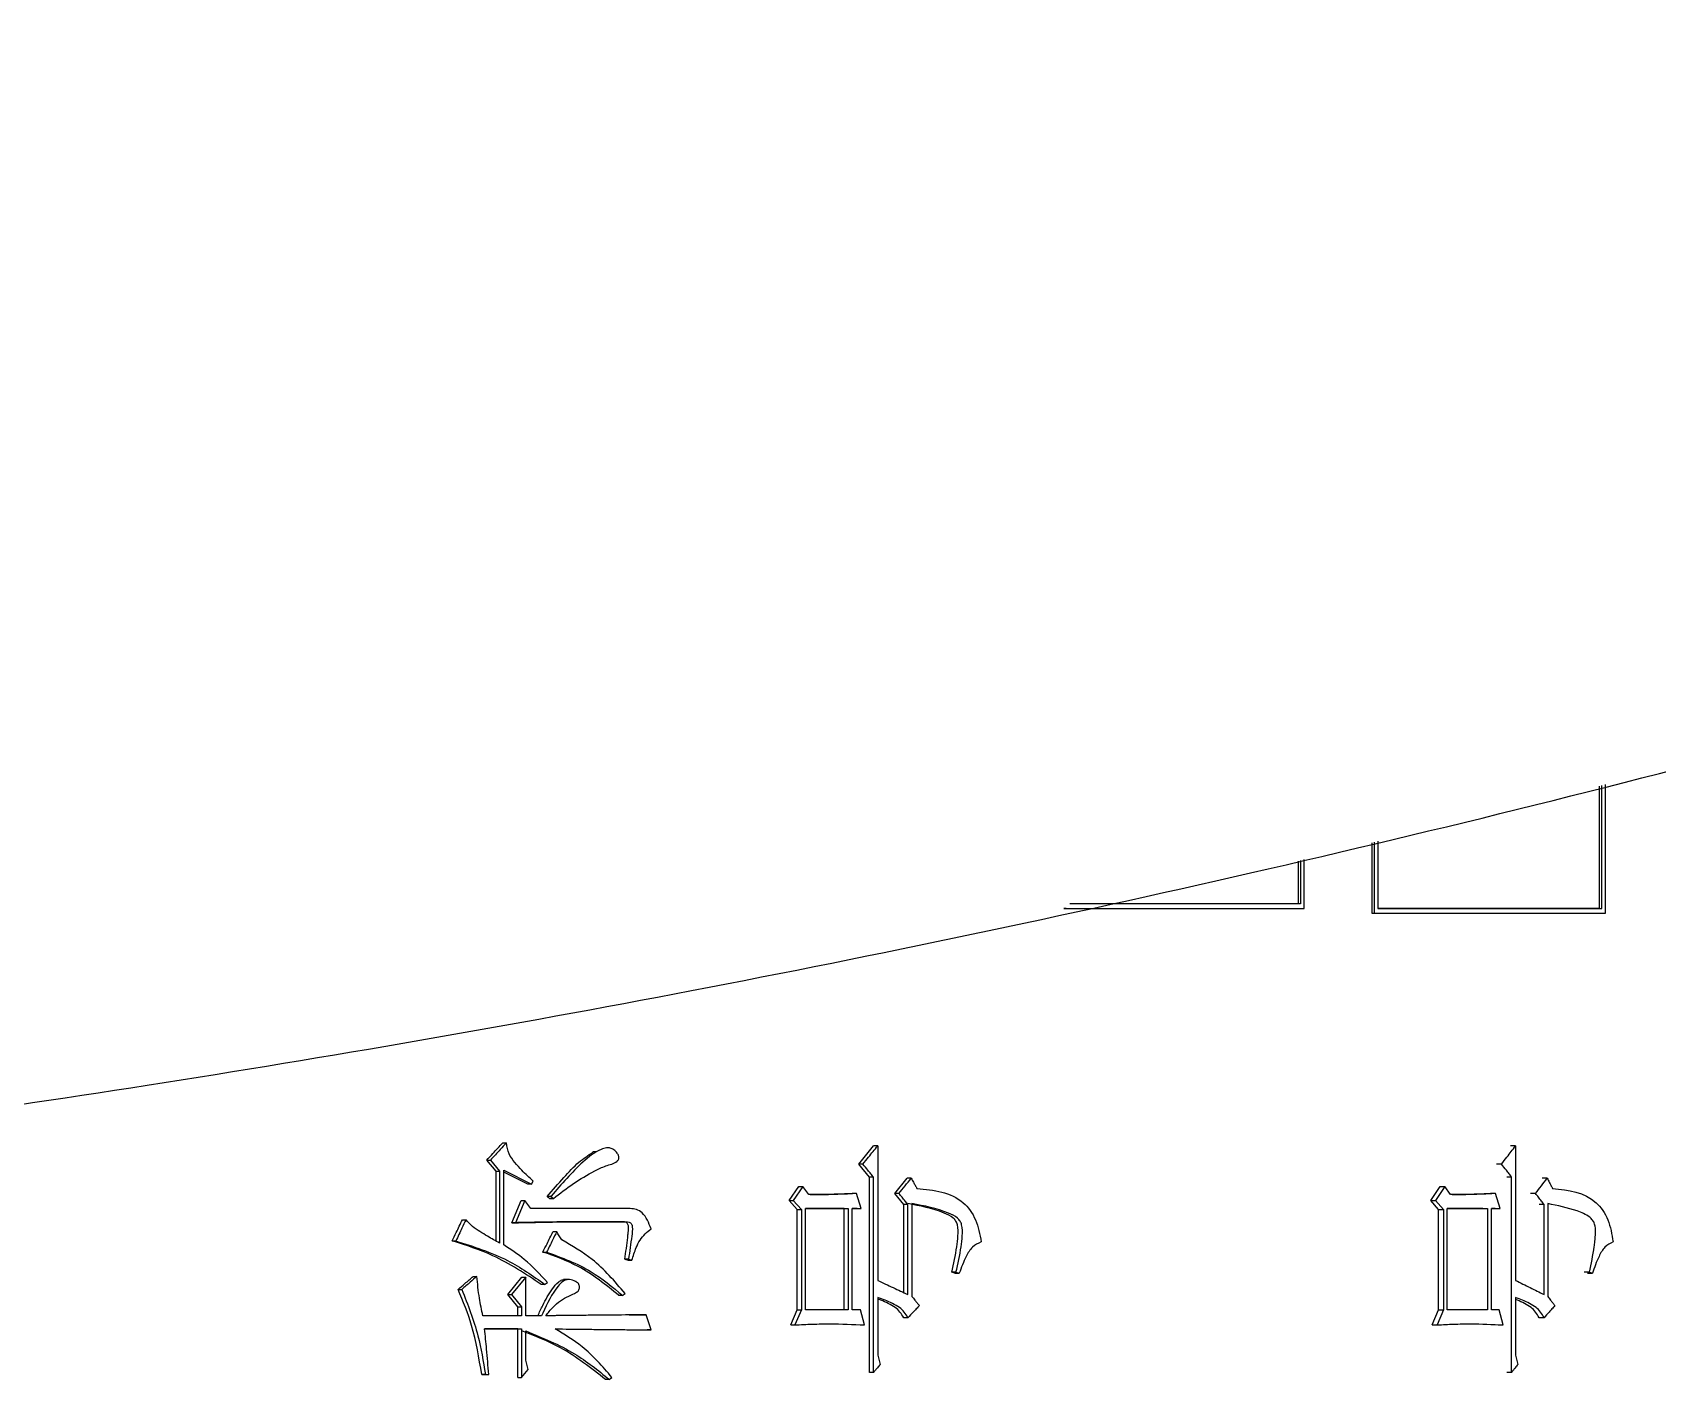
# Model space of a CAD drawing. Header units: millimetres. Extents: x 2451 to 4400, y 944 to 2322.
# Drawn here: x 3296.65 to 3314.04, y 1154.64 to 1169.05 of the extents above; entities that cross this region are included whole.
import ezdxf

# ---------------------------------------------------------------- set-up
doc = ezdxf.new("R2010")
doc.units = ezdxf.units.MM

msp = doc.modelspace()

# ---------------------------------------------------------------- linework, layer by layer
at = {"color": 7, "linetype": 'Continuous', "lineweight": 25}
for p, q in [((3313.419, 1160.99), (3313.419, 1159.682)), ((3313.447, 1159.682), (3313.447, 1160.997)), ((3313.484, 1159.632), (3313.484, 1161.006)), ((3310.984, 1160.384), (3310.984, 1159.632)), ((3311.009, 1160.391), (3311.009, 1159.632)), ((3311.048, 1160.401), (3311.048, 1159.682)), ((3310.195, 1160.188), (3310.195, 1159.732)), ((3310.221, 1160.195), (3310.221, 1159.732)), ((3310.26, 1159.682), (3310.26, 1160.204)), ((3307.687, 1159.682), (3310.234, 1159.682)), ((3307.711, 1159.682), (3307.687, 1159.682)), ((3310.221, 1159.732), (3310.195, 1159.732)), ((3310.234, 1159.682), (3310.26, 1159.682)), ((3313.419, 1159.682), (3313.447, 1159.682)), ((3310.984, 1159.632), (3311.422, 1159.632)), ((3310.984, 1159.632), (3311.009, 1159.632)), ((3311.625, 1159.632), (3313.457, 1159.632)), ((3313.457, 1159.632), (3313.484, 1159.632)), ((3301.68, 1157.173), (3301.719, 1157.173)), ((3302.684, 1157.077), (3302.643, 1157.077)), ((3305.492, 1156.946), (3305.649, 1157.141)), ((3305.694, 1157.141), (3305.649, 1157.141)), ((3305.694, 1157.141), (3305.694, 1155.702)), ((3312.523, 1157.141), (3312.469, 1157.141)), ((3312.523, 1157.141), (3312.523, 1155.702)), ((3301.509, 1156.989), (3301.548, 1156.989)), ((3301.608, 1156.87), (3301.509, 1156.989)), ((3301.548, 1156.989), (3301.647, 1156.87)), ((3301.692, 1156.881), (3301.989, 1156.73)), ((3301.692, 1156.081), (3301.692, 1156.881)), ((3305.536, 1156.946), (3305.492, 1156.946)), ((3305.606, 1156.806), (3305.492, 1156.946)), ((3312.374, 1156.946), (3312.32, 1156.946)), ((3301.608, 1156.87), (3301.647, 1156.87)), ((3301.608, 1156.124), (3301.608, 1156.87)), ((3301.647, 1156.87), (3301.647, 1156.102)), ((3301.949, 1156.73), (3301.692, 1156.861)), ((3301.989, 1156.73), (3301.949, 1156.73)), ((3301.989, 1156.73), (3302.007, 1156.762)), ((3304.745, 1156.557), (3304.851, 1156.708)), ((3304.894, 1156.708), (3304.789, 1156.557)), ((3304.851, 1156.708), (3304.894, 1156.708)), ((3304.956, 1156.622), (3304.894, 1156.708)), ((3305.65, 1156.806), (3305.606, 1156.806)), ((3305.606, 1154.718), (3305.606, 1156.806)), ((3305.65, 1154.718), (3305.65, 1156.806)), ((3305.877, 1156.632), (3306.008, 1156.795)), ((3306.053, 1156.795), (3306.008, 1156.795)), ((3311.615, 1156.557), (3311.715, 1156.708)), ((3311.767, 1156.708), (3311.667, 1156.557)), ((3311.715, 1156.708), (3311.767, 1156.708)), ((3311.825, 1156.622), (3311.767, 1156.708)), ((3312.481, 1156.806), (3312.428, 1156.806)), ((3312.481, 1154.718), (3312.481, 1156.806)), ((3312.861, 1156.795), (3312.807, 1156.795)), ((3301.778, 1156.319), (3301.877, 1156.557)), ((3301.917, 1156.557), (3301.818, 1156.319)), ((3301.877, 1156.557), (3301.917, 1156.557)), ((3301.98, 1156.47), (3301.917, 1156.557)), ((3302.195, 1156.6), (3302.155, 1156.6)), ((3302.182, 1156.578), (3302.222, 1156.578)), ((3304.745, 1156.557), (3304.789, 1156.557)), ((3304.833, 1156.459), (3304.745, 1156.557)), ((3304.789, 1156.557), (3304.877, 1156.459)), ((3305.466, 1156.632), (3305.422, 1156.632)), ((3305.519, 1156.47), (3305.466, 1156.632)), ((3305.922, 1156.632), (3305.877, 1156.632)), ((3305.973, 1156.513), (3305.877, 1156.632)), ((3306.061, 1156.524), (3306.061, 1155.529)), ((3311.615, 1156.557), (3311.667, 1156.557)), ((3311.698, 1156.459), (3311.615, 1156.557)), ((3311.667, 1156.557), (3311.751, 1156.459)), ((3312.307, 1156.632), (3312.254, 1156.632)), ((3312.357, 1156.47), (3312.307, 1156.632)), ((3312.737, 1156.632), (3312.684, 1156.632)), ((3312.869, 1156.524), (3312.869, 1155.529)), ((3303.045, 1156.47), (3301.98, 1156.47)), ((3304.833, 1156.459), (3304.877, 1156.459)), ((3304.833, 1155.388), (3304.833, 1156.459)), ((3304.877, 1156.459), (3304.877, 1155.388)), ((3304.921, 1155.388), (3304.921, 1156.47)), ((3304.921, 1156.47), (3305.378, 1156.47)), ((3305.334, 1156.47), (3304.921, 1156.47)), ((3305.334, 1156.47), (3305.378, 1156.47)), ((3305.334, 1155.388), (3305.334, 1156.47)), ((3305.378, 1156.47), (3305.378, 1155.388)), ((3305.422, 1155.388), (3305.422, 1156.47)), ((3305.422, 1156.47), (3305.519, 1156.47)), ((3305.474, 1156.47), (3305.422, 1156.47)), ((3305.474, 1156.47), (3305.519, 1156.47)), ((3306.018, 1156.513), (3305.973, 1156.513)), ((3305.973, 1155.572), (3305.973, 1156.513)), ((3306.018, 1155.551), (3306.018, 1156.513)), ((3311.698, 1156.459), (3311.751, 1156.459)), ((3311.698, 1155.388), (3311.698, 1156.459)), ((3311.751, 1156.459), (3311.751, 1155.388)), ((3311.792, 1155.388), (3311.792, 1156.47)), ((3311.792, 1156.47), (3312.224, 1156.47)), ((3312.171, 1156.47), (3311.792, 1156.47)), ((3312.171, 1156.47), (3312.224, 1156.47)), ((3312.224, 1156.47), (3312.224, 1155.388)), ((3312.266, 1155.388), (3312.266, 1156.47)), ((3312.266, 1156.47), (3312.357, 1156.47)), ((3312.304, 1156.47), (3312.266, 1156.47)), ((3312.304, 1156.47), (3312.357, 1156.47)), ((3312.828, 1156.513), (3312.774, 1156.513)), ((3312.828, 1155.551), (3312.828, 1156.513)), ((3301.778, 1156.319), (3301.818, 1156.319)), ((3302.258, 1156.221), (3302.218, 1156.221)), ((3302.959, 1156.33), (3303, 1156.33)), ((3301.14, 1156.124), (3301.178, 1156.124)), ((3302.11, 1156.005), (3302.15, 1156.005)), ((3303.027, 1155.929), (3302.986, 1155.929)), ((3302.986, 1155.929), (3303.022, 1155.918)), ((3303.027, 1155.929), (3303.063, 1155.918)), ((3301.365, 1155.745), (3301.404, 1155.745)), ((3301.733, 1155.551), (3301.886, 1155.735)), ((3301.926, 1155.735), (3301.773, 1155.551)), ((3301.886, 1155.735), (3301.926, 1155.735)), ((3301.926, 1155.323), (3301.926, 1155.735)), ((3302.132, 1155.659), (3302.092, 1155.659)), ((3302.373, 1155.71), (3302.332, 1155.71)), ((3306.532, 1155.789), (3306.487, 1155.789)), ((3306.521, 1155.778), (3306.487, 1155.789)), ((3306.521, 1155.778), (3306.567, 1155.778)), ((3306.532, 1155.789), (3306.567, 1155.778)), ((3313.313, 1155.789), (3313.259, 1155.789)), ((3313.292, 1155.778), (3313.346, 1155.778)), ((3313.313, 1155.789), (3313.346, 1155.778)), ((3301.203, 1155.605), (3301.242, 1155.605)), ((3301.733, 1155.551), (3301.773, 1155.551)), ((3301.841, 1155.421), (3301.733, 1155.551)), ((3301.773, 1155.551), (3301.881, 1155.421)), ((3302.965, 1155.54), (3302.924, 1155.54)), ((3305.694, 1155.518), (3305.694, 1154.902)), ((3312.523, 1155.518), (3312.523, 1154.902)), ((3301.881, 1155.323), (3301.467, 1155.323)), ((3301.841, 1155.421), (3301.881, 1155.421)), ((3301.841, 1155.323), (3301.841, 1155.421)), ((3301.881, 1155.421), (3301.881, 1155.323)), ((3302.096, 1155.323), (3301.926, 1155.323)), ((3303.035, 1155.333), (3303.173, 1155.334)), ((3303.173, 1155.334), (3303.214, 1155.334)), ((3303.268, 1155.172), (3303.214, 1155.334)), ((3304.763, 1155.226), (3304.833, 1155.388)), ((3304.877, 1155.388), (3304.806, 1155.226)), ((3304.833, 1155.388), (3304.877, 1155.388)), ((3305.378, 1155.388), (3304.921, 1155.388)), ((3305.51, 1155.388), (3305.422, 1155.388)), ((3305.554, 1155.226), (3305.51, 1155.388)), ((3311.631, 1155.226), (3311.698, 1155.388)), ((3311.751, 1155.388), (3311.684, 1155.226)), ((3311.698, 1155.388), (3311.751, 1155.388)), ((3312.224, 1155.388), (3311.792, 1155.388)), ((3312.349, 1155.388), (3312.266, 1155.388)), ((3312.39, 1155.226), (3312.349, 1155.388)), ((3301.485, 1155.183), (3301.881, 1155.183)), ((3301.841, 1155.183), (3301.485, 1155.183)), ((3301.841, 1155.183), (3301.881, 1155.183)), ((3301.841, 1154.664), (3301.841, 1155.183)), ((3301.881, 1155.183), (3301.881, 1154.664)), ((3301.926, 1154.848), (3301.926, 1155.161)), ((3303.268, 1155.172), (3303.226, 1155.172)), ((3304.763, 1155.226), (3304.806, 1155.226)), ((3305.509, 1155.226), (3305.554, 1155.226)), ((3306.018, 1155.302), (3305.973, 1155.302)), ((3311.631, 1155.226), (3311.684, 1155.226)), ((3312.337, 1155.226), (3312.39, 1155.226)), ((3312.828, 1155.302), (3312.774, 1155.302)), ((3301.953, 1154.75), (3301.926, 1154.848)), ((3305.694, 1154.902), (3305.72, 1154.804)), ((3312.523, 1154.902), (3312.547, 1154.804)), ((3301.494, 1154.696), (3301.455, 1154.696)), ((3301.455, 1154.696), (3301.491, 1154.696)), ((3301.491, 1154.696), (3301.53, 1154.696)), ((3301.494, 1154.696), (3301.53, 1154.696)), ((3301.841, 1154.664), (3301.881, 1154.664)), ((3301.881, 1154.664), (3301.953, 1154.75)), ((3302.822, 1154.642), (3302.781, 1154.642)), ((3305.65, 1154.718), (3305.606, 1154.718)), ((3312.481, 1154.718), (3312.428, 1154.718))]:
    msp.add_line(p, q, dxfattribs=at)
at = {"color": 7, "linetype": 'Continuous', "lineweight": 25, "flags": 128}
for points in [[(3302.182, 1156.578), (3302.175, 1156.584), (3302.168, 1156.589), (3302.155, 1156.6)], [(3302.195, 1156.6), (3302.209, 1156.589), (3302.222, 1156.578)], [(3303.022, 1155.918), (3303.038, 1155.918), (3303.051, 1155.918), (3303.063, 1155.918)], [(3302.132, 1155.659), (3302.139, 1155.664), (3302.149, 1155.672), (3302.159, 1155.68)], [(3302.965, 1155.54), (3302.971, 1155.545), (3302.981, 1155.553), (3302.991, 1155.561)], [(3302.822, 1154.642), (3302.835, 1154.653), (3302.849, 1154.664)]]:
    msp.add_lwpolyline(points, dxfattribs=at)
at = {"color": 7, "linetype": 'Continuous', "lineweight": 25}
for points, knots in [([(3271.2, 1155.758), (3273.761, 1155.783), (3277.341, 1155.818), (3282.61, 1156.096), (3287.075, 1156.432), (3292.391, 1156.997), (3297.96, 1157.771), (3303.773, 1158.781), (3309.744, 1160.037), (3315.82, 1161.547), (3321.958, 1163.318), (3328.124, 1165.352), (3334.287, 1167.652), (3340.424, 1170.217), (3346.512, 1173.047), (3352.532, 1176.141), (3358.464, 1179.496), (3364.293, 1183.108), (3370.003, 1186.973), (3375.579, 1191.088), (3381.006, 1195.445), (3386.272, 1200.039), (3391.363, 1204.864), (3396.268, 1209.911), (3400.975, 1215.174), (3405.473, 1220.644), (3409.751, 1226.312), (3413.8, 1232.17), (3417.609, 1238.206), (3421.171, 1244.412), (3424.476, 1250.777), (3427.517, 1257.289), (3430.286, 1263.939), (3432.776, 1270.713), (3434.982, 1277.601), (3436.896, 1284.589), (3438.515, 1291.667), (3439.833, 1298.821), (3440.846, 1306.038), (3441.55, 1313.305), (3441.943, 1320.609), (3442.022, 1327.937), (3441.785, 1335.275), (3441.231, 1342.61), (3440.359, 1349.927), (3439.168, 1357.214), (3437.66, 1364.457), (3435.835, 1371.642), (3433.695, 1378.754), (3431.241, 1385.782), (3428.476, 1392.71), (3425.403, 1399.527), (3422.026, 1406.217), (3418.349, 1412.769), (3414.375, 1419.169), (3410.11, 1425.405), (3405.559, 1431.463), (3400.727, 1437.331), (3395.62, 1442.997), (3390.243, 1448.45), (3384.796, 1453.498), (3379.323, 1458.15), (3373.865, 1462.419), (3368.24, 1466.462), (3362.458, 1470.27), (3356.531, 1473.838), (3350.469, 1477.16), (3344.283, 1480.23), (3337.986, 1483.044), (3331.592, 1485.596), (3325.117, 1487.882), (3318.58, 1489.898), (3312.005, 1491.641), (3305.432, 1493.106), (3298.938, 1494.287), (3292.648, 1495.184), (3287.125, 1495.768), (3282.242, 1496.135), (3277.418, 1496.375), (3271.443, 1496.492), (3265.927, 1496.382), (3260.657, 1496.11), (3256.193, 1495.773), (3250.877, 1495.208), (3245.308, 1494.434), (3239.494, 1493.424), (3233.523, 1492.168), (3227.447, 1490.657), (3221.309, 1488.887), (3215.144, 1486.853), (3208.981, 1484.553), (3202.844, 1481.988), (3196.756, 1479.157), (3190.736, 1476.064), (3184.803, 1472.709), (3178.974, 1469.097), (3173.264, 1465.231), (3167.689, 1461.117), (3162.262, 1456.76), (3156.996, 1452.166), (3151.905, 1447.341), (3147, 1442.294), (3142.293, 1437.031), (3137.795, 1431.561), (3133.517, 1425.892), (3129.468, 1420.035), (3125.658, 1413.999), (3122.097, 1407.793), (3118.792, 1401.428), (3115.749, 1394.916), (3112.987, 1388.265), (3110.65, 1381.982), (3109.372, 1377.877), (3108.808, 1376.069)], [0, 0, 0, 0, 0.010207, 0.014274, 0.021037, 0.028056, 0.035587, 0.043451, 0.051578, 0.059911, 0.06841, 0.077044, 0.085791, 0.094634, 0.103558, 0.112554, 0.121612, 0.130726, 0.13989, 0.149098, 0.158347, 0.167633, 0.176954, 0.186306, 0.195688, 0.205098, 0.214535, 0.223996, 0.233481, 0.242989, 0.252518, 0.262068, 0.271639, 0.281229, 0.290838, 0.300466, 0.310113, 0.319778, 0.329461, 0.339162, 0.348881, 0.358618, 0.368373, 0.378146, 0.387938, 0.397748, 0.407578, 0.417427, 0.427296, 0.437185, 0.447097, 0.457031, 0.466988, 0.47697, 0.486979, 0.497016, 0.507082, 0.517181, 0.527315, 0.537488, 0.547704, 0.556915, 0.566123, 0.575327, 0.584526, 0.593719, 0.602905, 0.612082, 0.621247, 0.630396, 0.639524, 0.64862, 0.657668, 0.666638, 0.675463, 0.683979, 0.691963, 0.697606, 0.703501, 0.71122, 0.721427, 0.725494, 0.732257, 0.739276, 0.746807, 0.754671, 0.762798, 0.771131, 0.77963, 0.788264, 0.797011, 0.805853, 0.814778, 0.823774, 0.832832, 0.841946, 0.85111, 0.860318, 0.869567, 0.878853, 0.888174, 0.897526, 0.906908, 0.916318, 0.925755, 0.935216, 0.944701, 0.954208, 0.963738, 0.973288, 0.982858, 0.992449, 1, 1, 1, 1]), ([(3307.711, 1159.682), (3307.968, 1159.682), (3308.482, 1159.682), (3309.333, 1159.682), (3309.923, 1159.682), (3310.26, 1159.682)], [0, 0, 0, 0, 0.300085, 0.60017, 1, 1, 1, 1]), ([(3310.221, 1159.732), (3309.968, 1159.732), (3309.462, 1159.732), (3308.64, 1159.732), (3308.067, 1159.732), (3307.751, 1159.732)], [0, 0, 0, 0, 0.309667, 0.619333, 1, 1, 1, 1]), ([(3310.195, 1159.732), (3309.991, 1159.732), (3309.584, 1159.732), (3308.771, 1159.732), (3308.157, 1159.732), (3307.751, 1159.732)], [0, 0, 0, 0, 0.252458, 0.504916, 1, 1, 1, 1]), ([(3311.048, 1159.682), (3311.298, 1159.682), (3311.798, 1159.682), (3312.598, 1159.682), (3313.145, 1159.682), (3313.447, 1159.682)], [0, 0, 0, 0, 0.309667, 0.619333, 1, 1, 1, 1]), ([(3313.419, 1159.682), (3313.221, 1159.682), (3312.826, 1159.682), (3312.038, 1159.682), (3311.442, 1159.682), (3311.048, 1159.682)], [0, 0, 0, 0, 0.252756, 0.505512, 1, 1, 1, 1]), ([(3311.009, 1159.632), (3311.259, 1159.632), (3311.759, 1159.632), (3312.585, 1159.632), (3313.158, 1159.632), (3313.484, 1159.632)], [0, 0, 0, 0, 0.300085, 0.60017, 1, 1, 1, 1]), ([(3301.509, 1156.989), (3301.531, 1157.013), (3301.57, 1157.056), (3301.627, 1157.117), (3301.662, 1157.154), (3301.68, 1157.173)], [0, 0, 0, 0, 0.386356, 0.693178, 1, 1, 1, 1]), ([(3301.719, 1157.173), (3301.697, 1157.15), (3301.658, 1157.107), (3301.601, 1157.046), (3301.566, 1157.008), (3301.548, 1156.989)], [0, 0, 0, 0, 0.386102, 0.693051, 1, 1, 1, 1]), ([(3302.007, 1156.762), (3301.965, 1156.801), (3301.897, 1156.865), (3301.81, 1156.962), (3301.739, 1157.054), (3301.726, 1157.133), (3301.719, 1157.173)], [0, 0, 0, 0, 0.335019, 0.553277, 0.774167, 1, 1, 1, 1]), ([(3302.155, 1156.6), (3302.215, 1156.668), (3302.325, 1156.794), (3302.481, 1156.964), (3302.594, 1157.04), (3302.645, 1157.074)], [0, 0, 0, 0, 0.394472, 0.728822, 1, 1, 1, 1]), ([(3302.222, 1156.578), (3302.293, 1156.633), (3302.434, 1156.742), (3302.625, 1156.854), (3302.781, 1156.932), (3302.875, 1156.951), (3302.916, 1156.989), (3302.924, 1157.002), (3302.925, 1157.019), (3302.92, 1157.04), (3302.903, 1157.07), (3302.872, 1157.1), (3302.832, 1157.121), (3302.784, 1157.123), (3302.679, 1157.084), (3302.533, 1156.972), (3302.364, 1156.793), (3302.252, 1156.667), (3302.196, 1156.601), (3302.195, 1156.6)], [0, 0, 0, 0, 0.146382, 0.292955, 0.366204, 0.439427, 0.447746, 0.45616, 0.463429, 0.472823, 0.489455, 0.518149, 0.540935, 0.563855, 0.597101, 0.728178, 0.861562, 0.99717, 1, 1, 1, 1]), ([(3305.536, 1156.946), (3305.556, 1156.971), (3305.593, 1157.016), (3305.645, 1157.081), (3305.678, 1157.121), (3305.694, 1157.141)], [0, 0, 0, 0, 0.384573, 0.692287, 1, 1, 1, 1]), ([(3312.374, 1156.946), (3312.393, 1156.971), (3312.427, 1157.016), (3312.477, 1157.081), (3312.507, 1157.121), (3312.523, 1157.141)], [0, 0, 0, 0, 0.384573, 0.692287, 1, 1, 1, 1]), ([(3305.65, 1156.806), (3305.64, 1156.818), (3305.62, 1156.843), (3305.582, 1156.89), (3305.554, 1156.924), (3305.536, 1156.946)], [0, 0, 0, 0, 0.266245, 0.532491, 1, 1, 1, 1]), ([(3312.481, 1156.806), (3312.472, 1156.818), (3312.453, 1156.843), (3312.417, 1156.89), (3312.39, 1156.924), (3312.374, 1156.946)], [0, 0, 0, 0, 0.266245, 0.532491, 1, 1, 1, 1]), ([(3305.922, 1156.632), (3305.943, 1156.659), (3305.987, 1156.714), (3306.031, 1156.768), (3306.053, 1156.795)], [0, 0, 0, 0, 0.499999, 1, 1, 1, 1]), ([(3306.053, 1156.795), (3306.061, 1156.781), (3306.075, 1156.756), (3306.095, 1156.719), (3306.108, 1156.698), (3306.114, 1156.687)], [0, 0, 0, 0, 0.39043, 0.695215, 1, 1, 1, 1]), ([(3312.737, 1156.632), (3312.758, 1156.66), (3312.799, 1156.714), (3312.84, 1156.768), (3312.861, 1156.795)], [0, 0, 0, 0, 0.499999, 1, 1, 1, 1]), ([(3312.861, 1156.795), (3312.869, 1156.781), (3312.882, 1156.756), (3312.901, 1156.72), (3312.913, 1156.698), (3312.919, 1156.687)], [0, 0, 0, 0, 0.39043, 0.695215, 1, 1, 1, 1]), ([(3305.466, 1156.632), (3305.462, 1156.632), (3305.453, 1156.632), (3305.441, 1156.631), (3305.428, 1156.63), (3305.416, 1156.63), (3305.403, 1156.629), (3305.39, 1156.629), (3305.38, 1156.628), (3305.37, 1156.628), (3305.359, 1156.627), (3305.346, 1156.627), (3305.33, 1156.626), (3305.313, 1156.625), (3305.296, 1156.625), (3305.283, 1156.624), (3305.267, 1156.624), (3305.25, 1156.623), (3305.233, 1156.623), (3305.22, 1156.623), (3305.203, 1156.622), (3305.187, 1156.622), (3305.17, 1156.622), (3305.153, 1156.622), (3305.136, 1156.622), (3305.119, 1156.622), (3305.107, 1156.622), (3305.094, 1156.621), (3305.081, 1156.621), (3305.071, 1156.621), (3305.063, 1156.621), (3305.054, 1156.621), (3305.046, 1156.621), (3305.037, 1156.621), (3305.031, 1156.621), (3305.025, 1156.621), (3305.016, 1156.621), (3305.008, 1156.621), (3304.999, 1156.621), (3304.991, 1156.622), (3304.982, 1156.622), (3304.974, 1156.622), (3304.966, 1156.622), (3304.96, 1156.622), (3304.956, 1156.622)], [0, 0, 0, 0, 0.024742, 0.049483, 0.074225, 0.098967, 0.123709, 0.14845, 0.173192, 0.185563, 0.210305, 0.235047, 0.259788, 0.309272, 0.334014, 0.358756, 0.383497, 0.432981, 0.457723, 0.482464, 0.507206, 0.55669, 0.581432, 0.606173, 0.655657, 0.680399, 0.70514, 0.729882, 0.754624, 0.779366, 0.791736, 0.804107, 0.828849, 0.84122, 0.853591, 0.865962, 0.878333, 0.903074, 0.915445, 0.927816, 0.952558, 0.964929, 0.9773, 1, 1, 1, 1]), ([(3304.971, 1156.622), (3304.985, 1156.622), (3305.068, 1156.621), (3305.218, 1156.623), (3305.354, 1156.629), (3305.422, 1156.632)], [0, 0, 0, 0, 0.093797, 0.546774, 1, 1, 1, 1]), ([(3306.018, 1156.513), (3306.008, 1156.526), (3305.987, 1156.552), (3305.955, 1156.592), (3305.933, 1156.619), (3305.922, 1156.632)], [0, 0, 0, 0, 0.314653, 0.657326, 1, 1, 1, 1]), ([(3306.487, 1155.789), (3306.507, 1155.879), (3306.537, 1156.008), (3306.555, 1156.178), (3306.558, 1156.273), (3306.533, 1156.337), (3306.487, 1156.387), (3306.315, 1156.467), (3306.148, 1156.499), (3306.016, 1156.524)], [0, 0, 0, 0, 0.238634, 0.338047, 0.438194, 0.475532, 0.512995, 0.619423, 1, 1, 1, 1]), ([(3306.532, 1155.789), (3306.553, 1155.879), (3306.582, 1156.008), (3306.601, 1156.178), (3306.603, 1156.273), (3306.579, 1156.337), (3306.533, 1156.387), (3306.361, 1156.467), (3306.193, 1156.499), (3306.061, 1156.524)], [0, 0, 0, 0, 0.238484, 0.337767, 0.43778, 0.475122, 0.512592, 0.618725, 1, 1, 1, 1]), ([(3306.114, 1156.687), (3306.295, 1156.668), (3306.549, 1156.643), (3306.759, 1156.354), (3306.788, 1156.195), (3306.802, 1156.113)], [0, 0, 0, 0, 0.544628, 0.767125, 1, 1, 1, 1]), ([(3312.307, 1156.632), (3312.303, 1156.632), (3312.295, 1156.632), (3312.283, 1156.631), (3312.272, 1156.63), (3312.26, 1156.63), (3312.248, 1156.629), (3312.236, 1156.629), (3312.226, 1156.628), (3312.216, 1156.628), (3312.206, 1156.627), (3312.194, 1156.627), (3312.178, 1156.626), (3312.163, 1156.625), (3312.147, 1156.625), (3312.135, 1156.624), (3312.119, 1156.624), (3312.103, 1156.623), (3312.087, 1156.623), (3312.075, 1156.623), (3312.059, 1156.622), (3312.043, 1156.622), (3312.027, 1156.622), (3312.012, 1156.622), (3311.996, 1156.622), (3311.98, 1156.622), (3311.968, 1156.622), (3311.956, 1156.622), (3311.944, 1156.622), (3311.934, 1156.621), (3311.926, 1156.621), (3311.918, 1156.621), (3311.91, 1156.621), (3311.902, 1156.621), (3311.896, 1156.621), (3311.89, 1156.621), (3311.882, 1156.622), (3311.874, 1156.622), (3311.866, 1156.622), (3311.858, 1156.622), (3311.85, 1156.622), (3311.842, 1156.622), (3311.835, 1156.622), (3311.829, 1156.622), (3311.825, 1156.622)], [0, 0, 0, 0, 0.024742, 0.049483, 0.074225, 0.098967, 0.123709, 0.14845, 0.173192, 0.185563, 0.210305, 0.235047, 0.259788, 0.309272, 0.334014, 0.358756, 0.383497, 0.432981, 0.457723, 0.482464, 0.507206, 0.55669, 0.581431, 0.606173, 0.655657, 0.680399, 0.70514, 0.729882, 0.754624, 0.779366, 0.791736, 0.804107, 0.828849, 0.84122, 0.853591, 0.865962, 0.878333, 0.903074, 0.915445, 0.927816, 0.952558, 0.964929, 0.9773, 1, 1, 1, 1]), ([(3311.843, 1156.622), (3311.852, 1156.622), (3311.924, 1156.622), (3312.062, 1156.623), (3312.19, 1156.629), (3312.254, 1156.632)], [0, 0, 0, 0, 0.061457, 0.530599, 1, 1, 1, 1]), ([(3312.828, 1156.513), (3312.819, 1156.526), (3312.799, 1156.552), (3312.768, 1156.592), (3312.748, 1156.619), (3312.737, 1156.632)], [0, 0, 0, 0, 0.314653, 0.657326, 1, 1, 1, 1]), ([(3313.313, 1155.789), (3313.333, 1155.879), (3313.356, 1155.989), (3313.373, 1156.131), (3313.38, 1156.212), (3313.377, 1156.292), (3313.35, 1156.349), (3313.289, 1156.404), (3313.127, 1156.47), (3312.974, 1156.502), (3312.869, 1156.524)], [0, 0, 0, 0, 0.237785, 0.287938, 0.366632, 0.446055, 0.486951, 0.527634, 0.676721, 1, 1, 1, 1]), ([(3312.919, 1156.687), (3313.089, 1156.668), (3313.329, 1156.643), (3313.527, 1156.354), (3313.554, 1156.195), (3313.567, 1156.113)], [0, 0, 0, 0, 0.544628, 0.767125, 1, 1, 1, 1]), ([(3301.14, 1156.124), (3301.154, 1156.154), (3301.179, 1156.207), (3301.215, 1156.282), (3301.237, 1156.328), (3301.248, 1156.351)], [0, 0, 0, 0, 0.394967, 0.69748, 1, 1, 1, 1]), ([(3301.287, 1156.351), (3301.272, 1156.321), (3301.247, 1156.268), (3301.211, 1156.193), (3301.189, 1156.147), (3301.178, 1156.124)], [0, 0, 0, 0, 0.394861, 0.69743, 1, 1, 1, 1]), ([(3301.248, 1156.351), (3301.251, 1156.351), (3301.258, 1156.351), (3301.271, 1156.351), (3301.28, 1156.351), (3301.287, 1156.351)], [0, 0, 0, 0, 0.2525, 0.505, 1, 1, 1, 1]), ([(3301.647, 1156.102), (3301.604, 1156.126), (3301.532, 1156.164), (3301.436, 1156.224), (3301.353, 1156.276), (3301.309, 1156.326), (3301.287, 1156.351)], [0, 0, 0, 0, 0.337761, 0.556951, 0.777135, 1, 1, 1, 1]), ([(3303.268, 1156.254), (3303.243, 1156.318), (3303.21, 1156.406), (3303.113, 1156.467), (3303.068, 1156.469), (3303.045, 1156.47)], [0, 0, 0, 0, 0.574092, 0.788689, 1, 1, 1, 1]), ([(3302.959, 1156.33), (3302.821, 1156.329), (3302.588, 1156.329), (3302.195, 1156.328), (3301.939, 1156.322), (3301.778, 1156.319)], [0, 0, 0, 0, 0.351751, 0.593192, 1, 1, 1, 1]), ([(3301.818, 1156.319), (3301.825, 1156.319), (3301.839, 1156.319), (3301.861, 1156.32), (3301.882, 1156.32), (3301.903, 1156.321), (3301.925, 1156.321), (3301.942, 1156.322), (3301.96, 1156.322), (3301.978, 1156.322), (3301.999, 1156.323), (3302.028, 1156.323), (3302.063, 1156.324), (3302.106, 1156.325), (3302.141, 1156.326), (3302.177, 1156.326), (3302.212, 1156.327), (3302.255, 1156.327), (3302.29, 1156.327), (3302.325, 1156.328), (3302.361, 1156.328), (3302.403, 1156.328), (3302.439, 1156.328), (3302.474, 1156.329), (3302.51, 1156.329), (3302.566, 1156.329), (3302.637, 1156.329), (3302.701, 1156.329), (3302.739, 1156.329), (3302.757, 1156.329), (3302.775, 1156.329), (3302.792, 1156.329), (3302.81, 1156.329), (3302.828, 1156.329), (3302.849, 1156.329), (3302.867, 1156.329), (3302.879, 1156.329), (3302.888, 1156.329), (3302.897, 1156.329), (3302.905, 1156.329), (3302.914, 1156.329), (3302.923, 1156.329), (3302.934, 1156.329), (3302.943, 1156.329), (3302.951, 1156.329), (3302.96, 1156.329), (3302.971, 1156.329), (3302.98, 1156.33), (3302.989, 1156.33), (3302.996, 1156.33), (3303, 1156.33)], [0, 0, 0, 0, 0.0179705, 0.035941, 0.0539114, 0.0718819, 0.0898524, 0.1078229, 0.1168081, 0.1347786, 0.152749, 0.1707195, 0.2066605, 0.2426014, 0.2785424, 0.2965129, 0.3324539, 0.3683948, 0.4043358, 0.4223063, 0.4582472, 0.4941882, 0.5301291, 0.5480996, 0.5840406, 0.6199815, 0.6918635, 0.7637454, 0.7817158, 0.7907011, 0.8086716, 0.826642, 0.8356273, 0.8535978, 0.8715682, 0.8895387, 0.8985239, 0.9030166, 0.9120018, 0.920987, 0.9254797, 0.9344649, 0.9434501, 0.9524354, 0.956928, 0.9659132, 0.9748985, 0.9838837, 0.9883763, 1, 1, 1, 1]), ([(3302.11, 1156.005), (3302.125, 1156.035), (3302.15, 1156.085), (3302.186, 1156.158), (3302.207, 1156.2), (3302.218, 1156.221)], [0, 0, 0, 0, 0.410293, 0.705146, 1, 1, 1, 1]), ([(3302.258, 1156.221), (3302.243, 1156.192), (3302.218, 1156.141), (3302.182, 1156.069), (3302.161, 1156.026), (3302.15, 1156.005)], [0, 0, 0, 0, 0.410172, 0.705086, 1, 1, 1, 1]), ([(3302.312, 1156.135), (3302.303, 1156.149), (3302.285, 1156.178), (3302.267, 1156.207), (3302.258, 1156.221)], [0, 0, 0, 0, 0.499999, 1, 1, 1, 1]), ([(3302.986, 1155.929), (3302.998, 1156.006), (3303.012, 1156.101), (3303.023, 1156.209), (3303.026, 1156.25), (3303.027, 1156.28), (3303.021, 1156.301), (3303.014, 1156.313), (3303.001, 1156.323), (3302.982, 1156.329), (3302.967, 1156.329), (3302.959, 1156.329)], [0, 0, 0, 0, 0.518554, 0.63647, 0.716192, 0.79519, 0.830159, 0.859959, 0.88982, 0.943206, 1, 1, 1, 1]), ([(3303, 1156.329), (3303.012, 1156.329), (3303.028, 1156.328), (3303.047, 1156.319), (3303.057, 1156.31), (3303.065, 1156.296), (3303.071, 1156.251), (3303.059, 1156.168), (3303.046, 1156.053), (3303.033, 1155.97), (3303.027, 1155.929)], [0, 0, 0, 0, 0.083125, 0.11875, 0.147804, 0.176837, 0.225893, 0.446677, 0.723242, 1, 1, 1, 1]), ([(3303.063, 1155.918), (3303.077, 1155.964), (3303.1, 1156.038), (3303.147, 1156.134), (3303.203, 1156.201), (3303.246, 1156.236), (3303.268, 1156.254)], [0, 0, 0, 0, 0.347242, 0.568885, 0.786213, 1, 1, 1, 1]), ([(3302.092, 1155.659), (3301.924, 1155.771), (3301.625, 1155.97), (3301.287, 1156.077), (3301.14, 1156.124)], [0, 0, 0, 0, 0.562345, 1, 1, 1, 1]), ([(3301.178, 1156.124), (3301.367, 1156.064), (3301.706, 1155.958), (3302.002, 1155.751), (3302.132, 1155.659)], [0, 0, 0, 0, 0.556899, 1, 1, 1, 1]), ([(3302.159, 1155.68), (3302.079, 1155.767), (3301.938, 1155.919), (3301.767, 1156.032), (3301.692, 1156.081)], [0, 0, 0, 0, 0.563218, 1, 1, 1, 1]), ([(3302.924, 1155.54), (3302.783, 1155.654), (3302.534, 1155.856), (3302.239, 1155.96), (3302.11, 1156.005)], [0, 0, 0, 0, 0.564, 1, 1, 1, 1]), ([(3302.15, 1156.005), (3302.314, 1155.945), (3302.609, 1155.837), (3302.855, 1155.631), (3302.965, 1155.54)], [0, 0, 0, 0, 0.555457, 1, 1, 1, 1]), ([(3302.991, 1155.561), (3302.879, 1155.692), (3302.681, 1155.923), (3302.424, 1156.071), (3302.312, 1156.135)], [0, 0, 0, 0, 0.564262, 1, 1, 1, 1]), ([(3306.802, 1156.113), (3306.769, 1156.098), (3306.702, 1156.066), (3306.627, 1155.938), (3306.59, 1155.839), (3306.567, 1155.778)], [0, 0, 0, 0, 0.267599, 0.548584, 1, 1, 1, 1]), ([(3313.567, 1156.113), (3313.536, 1156.098), (3313.473, 1156.066), (3313.402, 1155.938), (3313.367, 1155.839), (3313.346, 1155.778)], [0, 0, 0, 0, 0.267599, 0.548584, 1, 1, 1, 1]), ([(3301.203, 1155.605), (3301.227, 1155.626), (3301.266, 1155.66), (3301.32, 1155.707), (3301.35, 1155.732), (3301.365, 1155.745)], [0, 0, 0, 0, 0.448155, 0.724078, 1, 1, 1, 1]), ([(3301.404, 1155.745), (3301.38, 1155.724), (3301.341, 1155.69), (3301.286, 1155.644), (3301.257, 1155.618), (3301.242, 1155.605)], [0, 0, 0, 0, 0.4477993, 0.7238996, 1, 1, 1, 1]), ([(3301.467, 1155.323), (3301.454, 1155.386), (3301.424, 1155.525), (3301.411, 1155.667), (3301.404, 1155.745)], [0, 0, 0, 0, 0.449849, 1, 1, 1, 1]), ([(3302.056, 1155.323), (3302.073, 1155.361), (3302.119, 1155.46), (3302.19, 1155.585), (3302.262, 1155.677), (3302.308, 1155.707), (3302.328, 1155.708), (3302.333, 1155.708)], [0, 0, 0, 0, 0.2482125, 0.6639292, 0.8733088, 0.9668755, 1, 1, 1, 1]), ([(3302.141, 1155.324), (3302.166, 1155.355), (3302.235, 1155.442), (3302.351, 1155.525), (3302.45, 1155.56), (3302.486, 1155.586), (3302.497, 1155.602), (3302.502, 1155.62), (3302.502, 1155.64), (3302.496, 1155.659), (3302.481, 1155.679), (3302.448, 1155.699), (3302.405, 1155.713), (3302.357, 1155.709), (3302.314, 1155.686), (3302.214, 1155.579), (3302.152, 1155.444), (3302.101, 1155.333), (3302.096, 1155.323)], [0, 0, 0, 0, 0.104817, 0.288489, 0.371154, 0.389962, 0.405383, 0.420813, 0.436756, 0.454227, 0.471615, 0.498268, 0.557765, 0.592477, 0.62706, 0.687172, 0.972715, 1, 1, 1, 1]), ([(3305.694, 1155.702), (3305.722, 1155.689), (3305.777, 1155.663), (3305.885, 1155.613), (3305.965, 1155.575), (3306.018, 1155.551)], [0, 0, 0, 0, 0.257226, 0.514452, 1, 1, 1, 1]), ([(3312.523, 1155.702), (3312.549, 1155.689), (3312.601, 1155.663), (3312.703, 1155.613), (3312.779, 1155.575), (3312.828, 1155.551)], [0, 0, 0, 0, 0.257226, 0.514452, 1, 1, 1, 1]), ([(3301.455, 1154.696), (3301.426, 1154.873), (3301.376, 1155.187), (3301.255, 1155.478), (3301.203, 1155.605)], [0, 0, 0, 0, 0.5629725, 1, 1, 1, 1]), ([(3301.242, 1155.605), (3301.306, 1155.442), (3301.422, 1155.149), (3301.472, 1154.835), (3301.494, 1154.696)], [0, 0, 0, 0, 0.557097, 1, 1, 1, 1]), ([(3306.018, 1155.302), (3306.006, 1155.324), (3305.981, 1155.366), (3305.923, 1155.417), (3305.853, 1155.456), (3305.774, 1155.491), (3305.721, 1155.509), (3305.694, 1155.518)], [0, 0, 0, 0, 0.176065, 0.348002, 0.566634, 0.783694, 1, 1, 1, 1]), ([(3305.973, 1155.302), (3305.961, 1155.324), (3305.936, 1155.366), (3305.878, 1155.417), (3305.808, 1155.456), (3305.744, 1155.485), (3305.706, 1155.498), (3305.694, 1155.502)], [0, 0, 0, 0, 0.200458, 0.396149, 0.644927, 0.891891, 1, 1, 1, 1]), ([(3306.061, 1155.529), (3306.072, 1155.517), (3306.09, 1155.494), (3306.116, 1155.462), (3306.132, 1155.442), (3306.14, 1155.432)], [0, 0, 0, 0, 0.384577, 0.692288, 1, 1, 1, 1]), ([(3312.828, 1155.302), (3312.817, 1155.324), (3312.794, 1155.366), (3312.738, 1155.417), (3312.672, 1155.456), (3312.598, 1155.491), (3312.548, 1155.509), (3312.523, 1155.518)], [0, 0, 0, 0, 0.176065, 0.348002, 0.566634, 0.783694, 1, 1, 1, 1]), ([(3312.774, 1155.302), (3312.763, 1155.324), (3312.74, 1155.366), (3312.685, 1155.417), (3312.618, 1155.456), (3312.562, 1155.483), (3312.53, 1155.495), (3312.523, 1155.498)], [0, 0, 0, 0, 0.208214, 0.411477, 0.669881, 0.9264, 1, 1, 1, 1]), ([(3312.869, 1155.529), (3312.879, 1155.517), (3312.896, 1155.494), (3312.921, 1155.462), (3312.936, 1155.442), (3312.943, 1155.432)], [0, 0, 0, 0, 0.384577, 0.692287, 1, 1, 1, 1]), ([(3303.214, 1155.334), (3303.097, 1155.333), (3302.95, 1155.332), (3302.773, 1155.33), (3302.699, 1155.329), (3302.625, 1155.329), (3302.566, 1155.328), (3302.492, 1155.327), (3302.433, 1155.327), (3302.374, 1155.326), (3302.33, 1155.325), (3302.293, 1155.325), (3302.256, 1155.325), (3302.226, 1155.324), (3302.197, 1155.324), (3302.171, 1155.324), (3302.152, 1155.324), (3302.141, 1155.323)], [0, 0, 0, 0, 0.329938, 0.412422, 0.494907, 0.536149, 0.618633, 0.659875, 0.74236, 0.783602, 0.824844, 0.866086, 0.886707, 0.927949, 0.94857, 0.969192, 1, 1, 1, 1]), ([(3306.14, 1155.432), (3306.129, 1155.42), (3306.107, 1155.397), (3306.067, 1155.354), (3306.037, 1155.322), (3306.018, 1155.302)], [0, 0, 0, 0, 0.267463, 0.534927, 1, 1, 1, 1]), ([(3312.943, 1155.432), (3312.933, 1155.42), (3312.913, 1155.397), (3312.874, 1155.354), (3312.846, 1155.322), (3312.828, 1155.302)], [0, 0, 0, 0, 0.267463, 0.534927, 1, 1, 1, 1]), ([(3301.53, 1154.696), (3301.523, 1154.786), (3301.51, 1154.949), (3301.493, 1155.111), (3301.485, 1155.183)], [0, 0, 0, 0, 0.555754, 1, 1, 1, 1]), ([(3302.781, 1154.642), (3302.625, 1154.764), (3302.348, 1154.982), (3302.027, 1155.107), (3301.886, 1155.161)], [0, 0, 0, 0, 0.563345, 1, 1, 1, 1]), ([(3301.926, 1155.161), (3302.105, 1155.089), (3302.426, 1154.96), (3302.7, 1154.74), (3302.822, 1154.642)], [0, 0, 0, 0, 0.55626, 1, 1, 1, 1]), ([(3302.24, 1155.183), (3302.345, 1155.182), (3302.463, 1155.18), (3302.608, 1155.179), (3302.673, 1155.178), (3302.752, 1155.177), (3302.83, 1155.177), (3302.909, 1155.176), (3302.987, 1155.175), (3303.053, 1155.174), (3303.098, 1155.174), (3303.131, 1155.173), (3303.164, 1155.173), (3303.196, 1155.173), (3303.223, 1155.173), (3303.244, 1155.172), (3303.259, 1155.172), (3303.268, 1155.172)], [0, 0, 0, 0, 0.305862, 0.344095, 0.42056, 0.497026, 0.573491, 0.649956, 0.726422, 0.802887, 0.84112, 0.860236, 0.898469, 0.936701, 0.955818, 0.974934, 1, 1, 1, 1]), ([(3302.849, 1154.664), (3302.748, 1154.781), (3302.569, 1154.988), (3302.34, 1155.124), (3302.24, 1155.183)], [0, 0, 0, 0, 0.56439, 1, 1, 1, 1]), ([(3304.806, 1155.226), (3304.869, 1155.229), (3304.995, 1155.235), (3305.245, 1155.239), (3305.43, 1155.231), (3305.554, 1155.226)], [0, 0, 0, 0, 0.252085, 0.504198, 1, 1, 1, 1]), ([(3311.684, 1155.226), (3311.743, 1155.229), (3311.862, 1155.235), (3312.098, 1155.239), (3312.274, 1155.231), (3312.39, 1155.226)], [0, 0, 0, 0, 0.252085, 0.504198, 1, 1, 1, 1]), ([(3305.72, 1154.804), (3305.71, 1154.792), (3305.694, 1154.771), (3305.67, 1154.742), (3305.657, 1154.726), (3305.65, 1154.718)], [0, 0, 0, 0, 0.42836, 0.71418, 1, 1, 1, 1]), ([(3312.547, 1154.804), (3312.538, 1154.792), (3312.522, 1154.771), (3312.5, 1154.743), (3312.487, 1154.726), (3312.481, 1154.718)], [0, 0, 0, 0, 0.42836, 0.71418, 1, 1, 1, 1])]:
    msp.add_open_spline(points, degree=3, knots=knots, dxfattribs=at)

doc.saveas('drawing.dxf')
